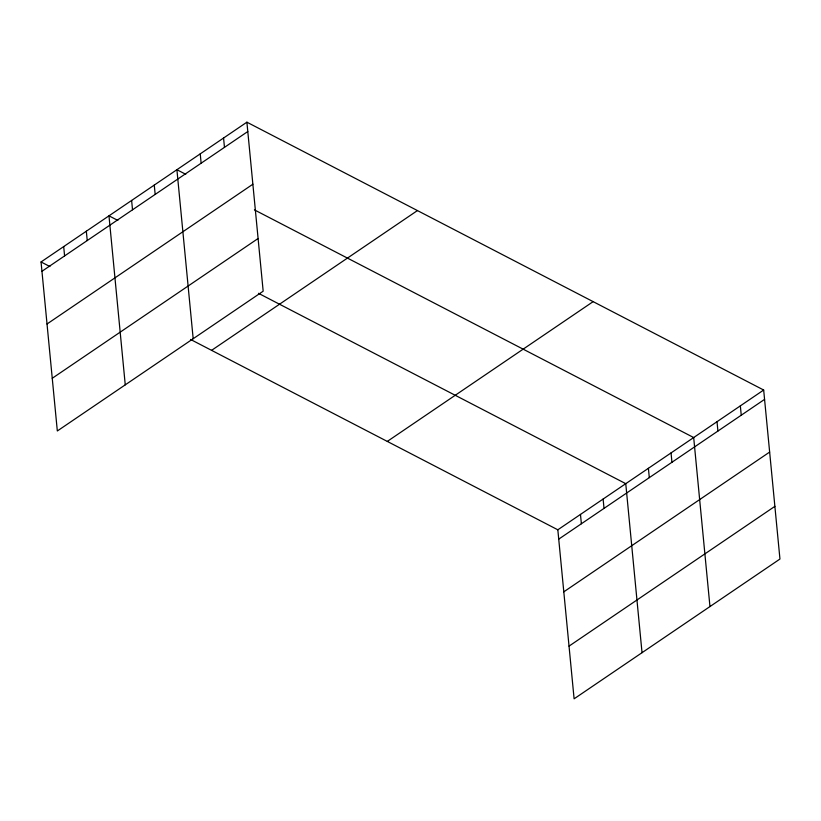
<?xml version="1.0" encoding="UTF-8"?>
<svg xmlns="http://www.w3.org/2000/svg" width="821" height="821" viewBox="0 0 821 821"><rect width="100%" height="100%" fill="white"/><g stroke="black" fill="none" stroke-linecap="round" stroke-linejoin="round"><path stroke-width="1.23" d="M246.895 122.185L263.172 291.198L57.326 430.974L41.05 261.961L246.895 122.185L763.674 390.026L779.95 559.039L574.105 698.815L557.828 529.802L190.544 339.442M41.953 271.299L247.798 131.524M47.023 323.997L252.868 184.222M52.246 378.286L258.092 238.511M211.592 350.341L417.437 210.576M387.296 441.411L593.142 301.635M557.828 529.802L763.674 390.026M558.732 539.14L764.577 399.375M563.801 591.838L769.646 452.063M569.035 646.127L774.88 506.352M185.772 174.298L176.905 169.711L193.181 338.724M254.428 209.878L693.683 437.552L709.96 606.565M117.834 220.418L108.977 215.831L125.254 384.844M258.471 293.313L625.756 483.672L642.032 652.695M41.05 261.961L49.907 266.548M740.347 405.872L741.25 415.21M717.02 421.707L717.913 431.056M671.044 452.925L671.947 462.274M648.405 468.298L649.298 477.648M603.117 499.055L604.02 508.394M580.478 514.428L581.371 523.767M223.569 138.02L224.461 147.37M200.242 153.866L201.135 163.215M154.266 185.084L155.169 194.423M131.627 200.457L132.52 209.796M86.338 231.204L87.231 240.553M63.689 246.577L64.592 255.926"/></g></svg>
